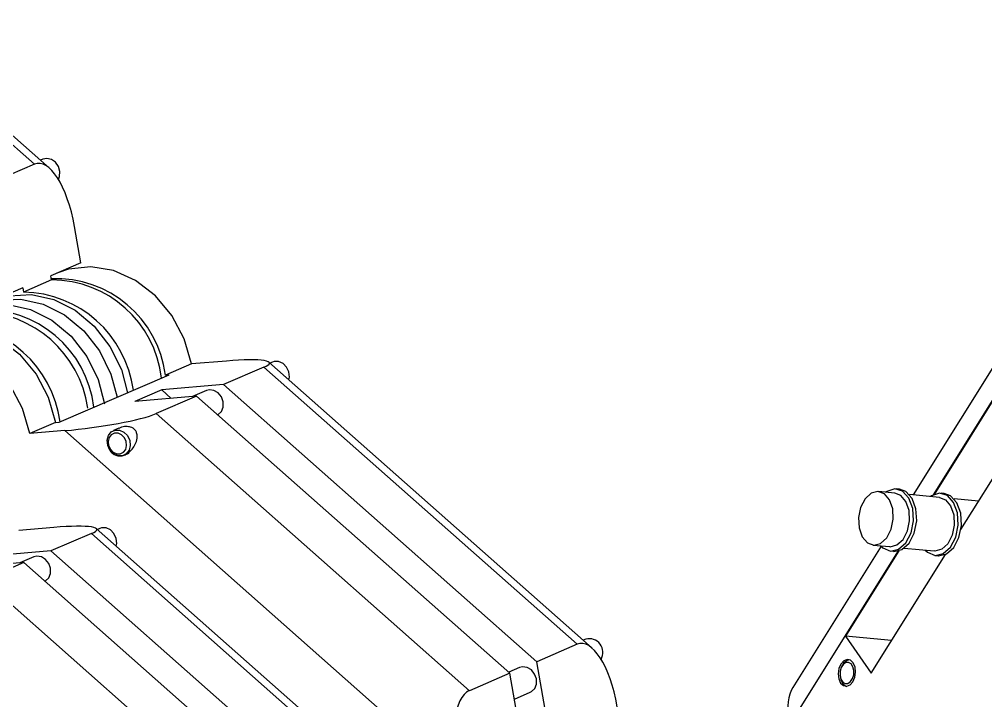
# Model space of a CAD drawing. Header units: inches. Extents: x 0.01 to 9.3, y 0 to 8.23.
# Drawn here: x 3.411 to 5.435, y 4.44 to 5.867 of the extents above; entities that cross this region are included whole.
import ezdxf

# ---------------------------------------------------------------- set-up
doc = ezdxf.new("R2010")
doc.units = ezdxf.units.IN
doc.header["$MEASUREMENT"] = 0

msp = doc.modelspace()

# ---------------------------------------------------------------- linework, layer by layer
at = {"color": 7, "linetype": 'Continuous', "lineweight": 25}
for p, q in [((3.4427, 5.5634), (3.1114, 5.8563)), ((3.4742, 5.5551), (3.1217, 5.8668)), ((3.4606, 5.574), (3.4554, 5.5718)), ((3.4427, 5.5634), (3.358, 5.5269)), ((5.7091, 5.5529), (5.283, 4.8708)), ((3.5402, 5.3569), (3.5267, 5.4327)), ((3.5402, 5.3569), (3.477, 5.3297)), ((3.4919, 5.3357), (3.477, 5.3294)), ((3.4785, 5.321), (3.477, 5.3297)), ((3.4183, 5.3045), (3.3234, 5.2636)), ((3.4183, 5.3045), (3.4198, 5.2957)), ((3.4785, 5.321), (3.4198, 5.2957)), ((5.5566, 5.2398), (5.3268, 4.8719)), ((5.3832, 4.7986), (5.6101, 5.1618)), ((3.7714, 5.1451), (3.7172, 5.1218)), ((3.845, 5.1513), (3.7714, 5.1451)), ((4.6109, 4.5499), (3.9337, 5.1488)), ((3.9412, 5.149), (3.936, 5.1467)), ((3.4945, 5.0233), (3.7249, 5.1224)), ((3.7172, 5.1218), (3.7249, 5.1224)), ((3.9234, 5.1383), (3.8387, 5.1019)), ((4.5794, 4.5582), (3.9234, 5.1383)), ((3.8387, 5.1019), (3.7093, 5.091)), ((4.4947, 4.5217), (3.8387, 5.1019)), ((3.7093, 5.091), (3.6528, 5.0667)), ((3.7093, 5.091), (3.7294, 5.0731)), ((3.8029, 5.0895), (3.7736, 5.0769)), ((3.7822, 5.0776), (3.6528, 5.0667)), ((3.7822, 5.0776), (3.6975, 5.0411)), ((4.4383, 4.4974), (3.7822, 5.0776)), ((3.6975, 5.0411), (4.3536, 4.461)), ((3.4869, 5.0226), (3.4327, 4.9993)), ((3.4869, 5.0226), (3.4945, 5.0233)), ((3.5062, 5.0055), (3.4327, 4.9993)), ((4.3247, 4.2818), (3.5062, 5.0055)), ((3.6194, 5.0105), (3.6081, 5.0057)), ((3.6303, 4.954), (3.641, 4.9586)), ((5.2447, 4.8746), (5.2105, 4.8779)), ((5.2546, 4.8829), (5.2478, 4.8836)), ((5.3384, 4.8654), (5.2753, 4.8716)), ((5.3483, 4.8738), (5.3415, 4.8744)), ((5.42, 4.8575), (5.369, 4.8625)), ((3.4836, 4.8029), (3.41, 4.7967)), ((4.2495, 4.2016), (3.5722, 4.8005)), ((3.5798, 4.8006), (3.5746, 4.7984)), ((3.5619, 4.7899), (3.4772, 4.7535)), ((4.218, 4.2098), (3.5619, 4.7899)), ((5.2158, 4.7633), (5.0312, 4.4677)), ((5.1996, 4.7659), (5.2338, 4.7626)), ((5.2641, 4.7596), (5.3274, 4.7535)), ((3.4772, 4.7535), (3.3478, 4.7426)), ((3.4414, 4.7411), (3.4121, 4.7285)), ((4.1333, 4.1734), (3.4772, 4.7535)), ((5.2531, 4.754), (5.1415, 4.5754)), ((5.195, 4.4974), (5.3505, 4.7462)), ((5.2351, 4.7535), (5.242, 4.7528)), ((5.3288, 4.7443), (5.3357, 4.7437)), ((3.4208, 4.7292), (3.2913, 4.7183)), ((3.4208, 4.7292), (3.3361, 4.6928)), ((4.0768, 4.1491), (3.4208, 4.7292)), ((3.3361, 4.6928), (3.9921, 4.1126)), ((5.1415, 4.5754), (5.195, 4.4974)), ((5.2379, 4.566), (5.1415, 4.5754)), ((4.5794, 4.5582), (4.4947, 4.5217)), ((4.5973, 4.5689), (4.5921, 4.5666)), ((4.5212, 4.373), (4.4947, 4.5217)), ((5.1348, 4.5141), (5.1333, 4.5112)), ((4.4383, 4.4974), (4.3536, 4.461)), ((4.4589, 4.5093), (4.436, 4.4995)), ((4.4647, 4.3487), (4.4383, 4.4974)), ((5.131, 4.4873), (5.1319, 4.4842)), ((4.4479, 4.4433), (4.4812, 4.4577))]:
    msp.add_line(p, q, dxfattribs=at)
at = {"color": 8, "linetype": 'Continuous', "lineweight": 25}
for p, q in [((5.7191, 5.5017), (5.3252, 4.8712)), ((5.2517, 4.7536), (5.0306, 4.3997))]:
    msp.add_line(p, q, dxfattribs=at)
at = {"color": 7, "linetype": 'Continuous', "lineweight": 25, "flags": 128}
for points in [[(3.4929, 5.5317), (3.4951, 5.5375), (3.4958, 5.548), (3.4929, 5.5585), (3.4867, 5.5675), (3.4782, 5.5735), (3.4687, 5.5757), (3.4606, 5.574)], [(3.7714, 5.1451), (3.7562, 5.1978), (3.7305, 5.2465), (3.6959, 5.2881), (3.6543, 5.3201), (3.6083, 5.3408), (3.5607, 5.3487), (3.5142, 5.3434), (3.4919, 5.3357)], [(3.3577, 5.278), (3.3902, 5.288), (3.4364, 5.2904), (3.4832, 5.28), (3.5279, 5.2575), (3.5679, 5.2242), (3.6008, 5.182), (3.6247, 5.1333), (3.6377, 5.0849)], [(3.3227, 5.2622), (3.3254, 5.2637), (3.3683, 5.2786), (3.4145, 5.281), (3.4613, 5.2706), (3.506, 5.2481), (3.546, 5.2148), (3.5789, 5.1726), (3.6028, 5.1239), (3.6158, 5.0755)], [(3.3227, 5.2622), (3.3417, 5.2671), (3.3879, 5.2695), (3.4347, 5.2591), (3.4794, 5.2366), (3.5193, 5.2033), (3.5522, 5.1611), (3.5762, 5.1125), (3.5896, 5.0614)], [(3.2073, 5.2133), (3.2297, 5.221), (3.2761, 5.2262), (3.3237, 5.2183), (3.3697, 5.1977), (3.4113, 5.1656), (3.446, 5.124), (3.4717, 5.0754), (3.4869, 5.0226)], [(3.4327, 4.9993), (3.4175, 5.0521), (3.3918, 5.1007), (3.3571, 5.1423), (3.3155, 5.1744), (3.2695, 5.195), (3.2219, 5.2029), (3.1754, 5.1977), (3.1334, 5.1799)], [(3.9756, 5.1118), (3.9766, 5.1177), (3.9754, 5.1284), (3.9707, 5.1383), (3.9633, 5.1459), (3.9541, 5.1501), (3.9447, 5.1501), (3.9412, 5.149)], [(3.8265, 5.0384), (3.8276, 5.0391), (3.8343, 5.0457), (3.8379, 5.055), (3.8378, 5.0656), (3.8342, 5.076), (3.8274, 5.0844), (3.8186, 5.0897), (3.8091, 5.091), (3.8029, 5.0895)], [(3.5949, 4.9853), (3.5975, 4.9952), (3.6033, 5.0027), (3.6116, 5.0068), (3.621, 5.0067), (3.6301, 5.0026), (3.6376, 4.995), (3.6423, 4.985), (3.6435, 4.9743), (3.641, 4.9645), (3.6351, 4.9569), (3.6269, 4.9529), (3.6174, 4.9529), (3.6083, 4.9571), (3.6008, 4.9647), (3.5961, 4.9746), (3.5949, 4.9853)], [(3.597, 4.983), (3.5979, 4.9744), (3.6017, 4.9665), (3.6077, 4.9604), (3.615, 4.9571), (3.6225, 4.957), (3.6291, 4.9603), (3.6338, 4.9663), (3.6358, 4.9742), (3.6349, 4.9828), (3.6311, 4.9907), (3.6251, 4.9968), (3.6178, 5.0001), (3.6103, 5.0002), (3.6037, 4.9969), (3.599, 4.9909), (3.597, 4.983)], [(5.2008, 4.7658), (5.215, 4.7695), (5.2277, 4.7811), (5.2369, 4.7989), (5.2413, 4.8203), (5.2402, 4.8418), (5.2337, 4.8604), (5.2228, 4.8731), (5.2093, 4.878), (5.195, 4.8744), (5.1823, 4.8627), (5.1731, 4.8449), (5.1687, 4.8236), (5.1698, 4.802), (5.1763, 4.7834), (5.1872, 4.7707), (5.2008, 4.7658)], [(5.2148, 4.7644), (5.2197, 4.7599), (5.2356, 4.7534), (5.2524, 4.7572), (5.2676, 4.7707), (5.2786, 4.7918), (5.2837, 4.817), (5.2822, 4.8425), (5.2742, 4.8642), (5.2611, 4.8787), (5.2449, 4.8837), (5.2281, 4.8784), (5.2254, 4.8764)], [(5.242, 4.7528), (5.2424, 4.7527), (5.2593, 4.7566), (5.2744, 4.7701), (5.2854, 4.7911), (5.2905, 4.8164), (5.289, 4.8418), (5.2811, 4.8635), (5.2679, 4.878), (5.2546, 4.8829)], [(5.2338, 4.7626), (5.235, 4.7625), (5.2492, 4.7661), (5.2619, 4.7778), (5.2711, 4.7956), (5.2755, 4.8169), (5.2744, 4.8385), (5.2679, 4.8571), (5.257, 4.8698), (5.2447, 4.8746)], [(5.3085, 4.7553), (5.3134, 4.7507), (5.3293, 4.7443), (5.3461, 4.7481), (5.3613, 4.7616), (5.3722, 4.7826), (5.3774, 4.8079), (5.3759, 4.8334), (5.3679, 4.8551), (5.3548, 4.8696), (5.3386, 4.8746), (5.3218, 4.8693), (5.3191, 4.8673)], [(5.3384, 4.8654), (5.3507, 4.8606), (5.3616, 4.8479), (5.3681, 4.8294), (5.3692, 4.8078), (5.3648, 4.7865), (5.3556, 4.7686), (5.3429, 4.757), (5.3287, 4.7534), (5.3274, 4.7535)], [(5.3357, 4.7437), (5.3361, 4.7436), (5.353, 4.7474), (5.3681, 4.7609), (5.3791, 4.782), (5.3842, 4.8072), (5.3827, 4.8327), (5.3748, 4.8544), (5.3616, 4.8689), (5.3483, 4.8738)], [(3.6141, 4.7634), (3.6151, 4.7693), (3.614, 4.78), (3.6093, 4.7899), (3.6018, 4.7975), (3.5926, 4.8017), (3.5832, 4.8017), (3.5798, 4.8006)], [(3.465, 4.6901), (3.4662, 4.6907), (3.4728, 4.6973), (3.4764, 4.7066), (3.4764, 4.7173), (3.4727, 4.7276), (3.466, 4.736), (3.4572, 4.7413), (3.4477, 4.7426), (3.4414, 4.7411)], [(5.1576, 4.5192), (5.1517, 4.5246), (5.1447, 4.5261), (5.1377, 4.5232), (5.1317, 4.5165), (5.1276, 4.5071), (5.1261, 4.4962), (5.1273, 4.4856), (5.1312, 4.477), (5.137, 4.4715), (5.144, 4.4701), (5.151, 4.4729), (5.157, 4.4796), (5.1611, 4.4891), (5.1626, 4.4999), (5.1614, 4.5105), (5.1576, 4.5192)], [(5.1299, 4.4929), (5.1318, 4.4849), (5.1356, 4.479), (5.1408, 4.4759), (5.1465, 4.4762), (5.1519, 4.4799), (5.1561, 4.4863), (5.1585, 4.4945), (5.1588, 4.5033), (5.1569, 4.5112), (5.1531, 4.5172), (5.1479, 4.5202), (5.1422, 4.5199), (5.1369, 4.5163), (5.1326, 4.5098), (5.1302, 4.5016), (5.1299, 4.4929)], [(4.4812, 4.4577), (4.4837, 4.459), (4.4904, 4.4655), (4.4939, 4.4749), (4.4939, 4.4855), (4.4902, 4.4958), (4.4835, 4.5043), (4.4747, 4.5096), (4.4652, 4.5109), (4.4589, 4.5093)]]:
    msp.add_lwpolyline(points, dxfattribs=at)
at = {"color": 7, "linetype": 'Continuous', "lineweight": 25}
for centre, radius, start, end in [((3.4877, 5.0926), 0.2313, 7.2351, 92.4018), ((3.4789, 5.0899), 0.2311, 6.3517, 90.0975), ((3.4155, 5.0593), 0.2364, 7.4959, 88.9533), ((3.3371, 5.0271), 0.2318, 6.8183, 93.1525), ((3.3207, 5.0188), 0.2362, 8.2817, 88.9769), ((3.2619, 4.9932), 0.2364, 7.4959, 88.9533), ((4.6043, 4.5408), 0.029, 330.5833, 104.1099), ((5.1524, 4.5069), 0.019, 99.6726, 157.9296), ((5.1518, 4.4889), 0.0205, 193.2331, 246.9127)]:
    msp.add_arc(centre, radius, start, end, dxfattribs=at)
for centre, major_axis, ratio, start_param, end_param in [((3.4703, 5.4084), (-0.0216, 0.1566), 0.37681, 4.81605, 6.386846), ((3.7886, 5.127), (0.1461, 0.0201), 0.121083, 5.869885, 7.440682), ((3.5627, 5.0298), (0.1461, 0.0201), 0.121083, 4.299089, 5.869885), ((3.4271, 4.7786), (0.1461, 0.0201), 0.121083, 5.869885, 7.440682), ((4.607, 4.4032), (-0.0216, 0.1566), 0.37681, 4.81605, 6.386846), ((4.3811, 4.3061), (-0.0216, 0.1566), 0.37681, 0.103661, 1.674457), ((5.1106, 4.3826), (-0.0633, 0.1016), 0.633334, 0.300696, 1.026891)]:
    msp.add_ellipse(centre, major_axis=major_axis, ratio=ratio, start_param=start_param, end_param=end_param, dxfattribs=at)
for points, knots in [([(3.6394, 4.9589), (3.643, 4.9622), (3.6497, 4.9682), (3.6558, 4.9804), (3.6583, 4.9913), (3.6573, 5.0003), (3.6543, 5.0065), (3.6496, 5.0108), (3.6429, 5.0136), (3.6336, 5.0144), (3.625, 5.0133), (3.6204, 5.0107), (3.6196, 5.0103)], [0, 0, 0, 0, 0.1530612, 0.2837295, 0.4389011, 0.5296569, 0.6007903, 0.6723972, 0.7349234, 0.8301512, 0.9706487, 1, 1, 1, 1]), ([(3.5969, 4.9845), (3.5966, 4.9809), (3.5961, 4.9741), (3.5998, 4.9649), (3.6057, 4.958), (3.6133, 4.9536), (3.6219, 4.9522), (3.6311, 4.9537), (3.6366, 4.9571), (3.6394, 4.9589)], [0, 0, 0, 0, 0.1595166, 0.3017643, 0.4385954, 0.5743023, 0.7100466, 0.8470396, 1, 1, 1, 1])]:
    msp.add_open_spline(points, degree=3, knots=knots, dxfattribs=at)

doc.saveas('drawing.dxf')
